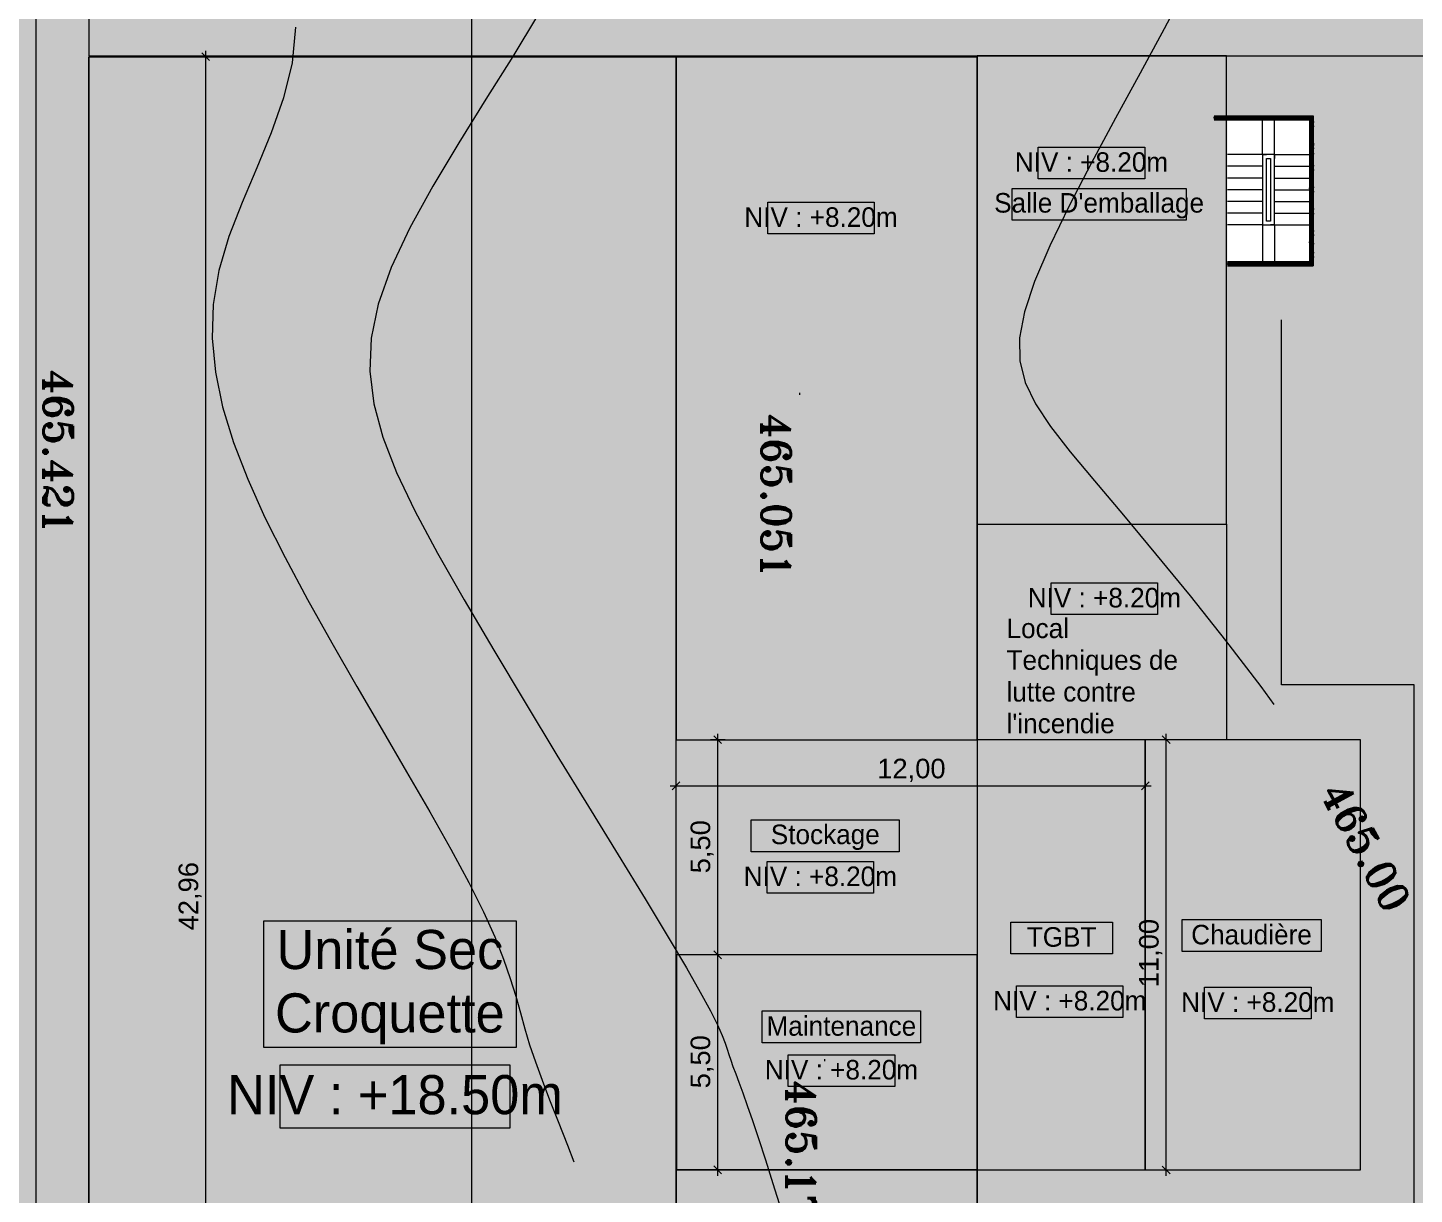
# Model space of a CAD drawing. Header units: millimetres. Extents: x 132836 to 1862386, y -330276 to -143438.
# Drawn here: x 161297 to 196753, y -217516 to -187693 of the extents above; entities that cross this region are included whole.
import ezdxf

# ---------------------------------------------------------------- set-up
doc = ezdxf.new("R2010")
doc.units = ezdxf.units.MM
doc.header["$MEASUREMENT"] = 0
doc.linetypes.add('Wipeout_Contour', pattern=[1000, 0, -1000])
for name, color, linetype in [('ASSIETTE', 7, 'Continuous'), ('Cotations - 1_100', 7, 'Continuous'), ('Hachure', 7, 'Continuous'), ('Marques - Coupes', 7, 'Continuous'), ('Nouveau_CN_01_00', 7, 'Continuous'), ('Nouveau_CN_02_00', 7, 'Continuous'), ('Nouveau_Cotation Courbes de niveau', 7, 'Continuous'), ('Nouveau_TopoAlt', 7, 'Continuous'), ('Nouveau_TopoJIS', 7, 'Continuous'), ('Sols_ Dalles', 7, 'Continuous'), ('Structure - Murs extérieurs', 7, 'Continuous')]:
    doc.layers.add(name, color=color, linetype=linetype)
doc.styles.add('STYLE_GENERE_1', font='')
doc.styles.add('STYLE_GENERE_2', font='')
doc.styles.add('STYLE_GENERE_5', font='romant.shx')
doc.styles.get('STYLE_GENERE_1').set_extended_font_data('Agency FB')
doc.styles.get('STYLE_GENERE_2').set_extended_font_data('Arial')
doc.dimstyles.new('STYLE_GENERE__1', dxfattribs={"dimtxt": 500, "dimasz": 190, "dimexe": 0.18, "dimexo": 0.0625, "dimgap": 0, "dimtad": 1, "dimtih": 1, "dimtoh": 1, "dimlfac": 0.001, "dimzin": 0, "dimdsep": 46, "dimtxsty": 'STYLE_GENERE_2', "dimblk": 'ARROWHEAD_6', "dimblk1": 'ARROWHEAD_6', "dimblk2": 'ARROWHEAD_6', "dimcen": 0.09, "dimse1": 1, "dimse2": 1, "dimclrd": 5, "dimclre": 5, "dimclrt": 5, "dimazin": 0, "dimtfac": 1, "dimtdec": 4, "dimtmove": 0, "dimatfit": 3, "dimfxl": 0, "dimtolj": 1, "dimtzin": 0, "dimarcsym": 0})
doc.dimstyles.new('STYLE_GENERE__2', dxfattribs={"dimtxt": 500, "dimasz": 190, "dimexe": 0.18, "dimexo": 0.0625, "dimgap": 0, "dimtad": 1, "dimlfac": 0.001, "dimzin": 0, "dimdsep": 46, "dimtxsty": 'STYLE_GENERE_2', "dimblk": 'ARROWHEAD_6', "dimblk1": 'ARROWHEAD_6', "dimblk2": 'ARROWHEAD_6', "dimcen": 0.09, "dimse1": 1, "dimse2": 1, "dimclrd": 5, "dimclre": 5, "dimclrt": 5, "dimazin": 0, "dimtfac": 1, "dimtdec": 4, "dimtmove": 0, "dimatfit": 3, "dimfxl": 0, "dimtolj": 1, "dimtzin": 0, "dimarcsym": 0})
pattern_1 = [(45, (0, 175), (-55.68466, 55.68466), [0, -52.5, 0, -78.75]), (110, (175, 175), (74.000794, 26.934086), [0, -38.5, 0, -66.5])]
pattern_2 = [(45, (0, 0), (-7.0710678, 7.0710678), [])]

# ---------------------------------------------------------------- blocks, each defined once
blk = doc.blocks.new('Mur_23_1', base_point=(194161, -190035))
at = {"color": 254, "linetype": 'Wipeout_Contour', "lineweight": 0, "ltscale": 814889.019809}
blk.add_wipeout([(194076, -190035), (194076, -190050), (194091, -190035)], dxfattribs=at).dxf.layer = 'Structure - Murs extérieurs'
at = {"color": 254, "linetype": 'Wipeout_Contour', "lineweight": 0, "ltscale": 822940.98862}
blk.add_wipeout([(194161, -193777), (194176, -193777), (194161, -193762)], dxfattribs=at).dxf.layer = 'Structure - Murs extérieurs'
at = {"layer": 'Structure - Murs extérieurs', "linetype": 'Continuous', "lineweight": 5, "true_color": 0x5f5f5f}
h = blk.add_hatch(dxfattribs=at)
h.set_pattern_fill('Enduit_0001', color=251, style=0, pattern_type=2)
h.set_pattern_definition(pattern_1)
h.paths.add_polyline_path([(194076, -190035), (194076, -190050), (194091, -190035)])
h = blk.add_hatch(dxfattribs=at)
h.set_pattern_fill('Enduit_0001', color=251, style=0, pattern_type=2)
h.set_pattern_definition(pattern_1)
h.paths.add_polyline_path([(194161, -193777), (194176, -193777), (194161, -193762)])
at = {"color": 254, "linetype": 'Wipeout_Contour', "lineweight": 0, "ltscale": 814892.893472}
blk.add_wipeout([(194161, -189950), (194161, -189965), (194176, -189950)], dxfattribs=at).dxf.layer = 'Structure - Murs extérieurs'
at = {"color": 254, "linetype": 'Wipeout_Contour', "lineweight": 0, "ltscale": 822580.364348}
blk.add_wipeout([(194076, -193692), (194091, -193692), (194076, -193677)], dxfattribs=at).dxf.layer = 'Structure - Murs extérieurs'
at = {"layer": 'Structure - Murs extérieurs', "linetype": 'Continuous', "lineweight": 5, "true_color": 0x5f5f5f}
h = blk.add_hatch(dxfattribs=at)
h.set_pattern_fill('Enduit_0001', color=251, style=0, pattern_type=2)
h.set_pattern_definition(pattern_1)
h.paths.add_polyline_path([(194161, -189950), (194161, -189965), (194176, -189950)])
h = blk.add_hatch(dxfattribs=at)
h.set_pattern_fill('Enduit_0001', color=251, style=0, pattern_type=2)
h.set_pattern_definition(pattern_1)
h.paths.add_polyline_path([(194076, -193692), (194091, -193692), (194076, -193677)])
at = {"color": 254, "linetype": 'Wipeout_Contour', "lineweight": 0, "ltscale": 814852.056769}
blk.add_wipeout([(194091, -189965), (194091, -190035), (194161, -189965)], dxfattribs=at).dxf.layer = 'Structure - Murs extérieurs'
at = {"color": 254, "linetype": 'Wipeout_Contour', "lineweight": 0, "ltscale": 822760.640787}
blk.add_wipeout([(194091, -193762), (194161, -193762), (194091, -193692)], dxfattribs=at).dxf.layer = 'Structure - Murs extérieurs'
at = {"layer": 'Structure - Murs extérieurs', "linetype": 'Continuous', "lineweight": 5, "true_color": 0x5f5f5f}
h = blk.add_hatch(dxfattribs=at)
h.set_pattern_fill('Briques_terre_cuite__int_97', color=251, style=0, pattern_type=2)
h.set_pattern_definition(pattern_2)
h.paths.add_polyline_path([(194091, -189965), (194091, -190035), (194161, -189965)])
h = blk.add_hatch(dxfattribs=at)
h.set_pattern_fill('Briques_terre_cuite__int_97', color=251, style=0, pattern_type=2)
h.set_pattern_definition(pattern_2)
h.paths.add_polyline_path([(194091, -193762), (194161, -193762), (194091, -193692)])
at = {"color": 254, "linetype": 'Wipeout_Contour', "lineweight": 0, "ltscale": 822939.596253}
blk.add_wipeout([(194161, -193762), (194176, -193777), (194176, -193762)], dxfattribs=at).dxf.layer = 'Structure - Murs extérieurs'
at = {"layer": 'Structure - Murs extérieurs', "linetype": 'Continuous', "lineweight": 5, "true_color": 0x5f5f5f}
h = blk.add_hatch(dxfattribs=at)
h.set_pattern_fill('Enduit_0001', color=251, style=0, pattern_type=2)
h.set_pattern_definition(pattern_1)
h.paths.add_polyline_path([(194161, -193762), (194176, -193777), (194176, -193762)])
at = {"color": 254, "linetype": 'Wipeout_Contour', "lineweight": 0, "ltscale": 1091895.757030172}
blk.add_wipeout([(194161, -189965), (194161, -193762), (194176, -193762), (194176, -189965)], dxfattribs=at).dxf.layer = 'Structure - Murs extérieurs'
at = {"layer": 'Structure - Murs extérieurs', "linetype": 'Continuous', "lineweight": 5, "true_color": 0x5f5f5f}
h = blk.add_hatch(dxfattribs=at)
h.set_pattern_fill('Enduit_0001', color=251, style=0, pattern_type=2)
h.set_pattern_definition(pattern_1)
h.paths.add_polyline_path([(194161, -189965), (194161, -193762), (194176, -193762), (194176, -189965)])
at = {"color": 254, "linetype": 'Wipeout_Contour', "lineweight": 0, "ltscale": 814914.089898}
blk.add_wipeout([(194161, -189965), (194176, -189965), (194176, -189950)], dxfattribs=at).dxf.layer = 'Structure - Murs extérieurs'
at = {"color": 254, "linetype": 'Wipeout_Contour', "lineweight": 0, "ltscale": 822578.971991}
blk.add_wipeout([(194076, -193677), (194091, -193692), (194091, -193677)], dxfattribs=at).dxf.layer = 'Structure - Murs extérieurs'
at = {"layer": 'Structure - Murs extérieurs', "linetype": 'Continuous', "lineweight": 5, "true_color": 0x5f5f5f}
h = blk.add_hatch(dxfattribs=at)
h.set_pattern_fill('Enduit_0001', color=251, style=0, pattern_type=2)
h.set_pattern_definition(pattern_1)
h.paths.add_polyline_path([(194161, -189965), (194176, -189965), (194176, -189950)])
h = blk.add_hatch(dxfattribs=at)
h.set_pattern_fill('Enduit_0001', color=251, style=0, pattern_type=2)
h.set_pattern_definition(pattern_1)
h.paths.add_polyline_path([(194076, -193677), (194091, -193692), (194091, -193677)])
at = {"color": 254, "linetype": 'Wipeout_Contour', "lineweight": 0, "ltscale": 1091652.763109705}
blk.add_wipeout([(194076, -190050), (194076, -193677), (194091, -193677), (194091, -190050)], dxfattribs=at).dxf.layer = 'Structure - Murs extérieurs'
at = {"layer": 'Structure - Murs extérieurs', "linetype": 'Continuous', "lineweight": 5, "true_color": 0x5f5f5f}
h = blk.add_hatch(dxfattribs=at)
h.set_pattern_fill('Enduit_0001', color=251, style=0, pattern_type=2)
h.set_pattern_definition(pattern_1)
h.paths.add_polyline_path([(194076, -190050), (194076, -193677), (194091, -193677), (194091, -190050)])
at = {"color": 254, "linetype": 'Wipeout_Contour', "lineweight": 0, "ltscale": 814910.216962}
blk.add_wipeout([(194076, -190050), (194091, -190050), (194091, -190035)], dxfattribs=at).dxf.layer = 'Structure - Murs extérieurs'
at = {"color": 254, "linetype": 'Wipeout_Contour', "lineweight": 0, "ltscale": 822759.328542}
blk.add_wipeout([(194091, -193692), (194161, -193762), (194161, -193692)], dxfattribs=at).dxf.layer = 'Structure - Murs extérieurs'
at = {"layer": 'Structure - Murs extérieurs', "linetype": 'Continuous', "lineweight": 5, "true_color": 0x5f5f5f}
h = blk.add_hatch(dxfattribs=at)
h.set_pattern_fill('Enduit_0001', color=251, style=0, pattern_type=2)
h.set_pattern_definition(pattern_1)
h.paths.add_polyline_path([(194076, -190050), (194091, -190050), (194091, -190035)])
h = blk.add_hatch(dxfattribs=at)
h.set_pattern_fill('Briques_terre_cuite__int_97', color=251, style=0, pattern_type=2)
h.set_pattern_definition(pattern_2)
h.paths.add_polyline_path([(194091, -193692), (194161, -193762), (194161, -193692)])
at = {"color": 254, "linetype": 'Wipeout_Contour', "lineweight": 0, "ltscale": 1091773.8754733}
blk.add_wipeout([(194091, -190035), (194091, -193692), (194161, -193692), (194161, -190035)], dxfattribs=at).dxf.layer = 'Structure - Murs extérieurs'
at = {"layer": 'Structure - Murs extérieurs', "linetype": 'Continuous', "lineweight": 5, "true_color": 0x5f5f5f}
h = blk.add_hatch(dxfattribs=at)
h.set_pattern_fill('Briques_terre_cuite__int_97', color=251, style=0, pattern_type=2)
h.set_pattern_definition(pattern_2)
h.paths.add_polyline_path([(194091, -190035), (194091, -193692), (194161, -193692), (194161, -190035)])
at = {"layer": 'Structure - Murs extérieurs', "color": 7, "linetype": 'Continuous', "lineweight": 5}
for p, q in [((194076, -193692), (194091, -193692)), ((194091, -193762), (194161, -193762)), ((194161, -193762), (194161, -193692))]:
    blk.add_line(p, q, dxfattribs=at)
at = {"layer": 'Structure - Murs extérieurs', "color": 7, "linetype": 'Continuous', "lineweight": 5, "flags": 128}
blk.add_lwpolyline([(194176, -193777), (194161, -193777)], dxfattribs=at)
at = {"color": 254, "linetype": 'Wipeout_Contour', "lineweight": 0, "ltscale": 814951.030819}
blk.add_wipeout([(194091, -190035), (194161, -190035), (194161, -189965)], dxfattribs=at).dxf.layer = 'Structure - Murs extérieurs'
at = {"layer": 'Structure - Murs extérieurs', "linetype": 'Continuous', "lineweight": 5, "true_color": 0x5f5f5f}
h = blk.add_hatch(dxfattribs=at)
h.set_pattern_fill('Briques_terre_cuite__int_97', color=251, style=0, pattern_type=2)
h.set_pattern_definition(pattern_2)
h.paths.add_polyline_path([(194091, -190035), (194161, -190035), (194161, -189965)])
at = {"layer": 'Structure - Murs extérieurs', "color": 7, "linetype": 'Continuous', "lineweight": 5}
for p, q in [((194091, -190035), (194076, -190035)), ((194161, -189965), (194091, -189965)), ((194091, -190035), (194091, -193692)), ((194161, -190035), (194161, -189965)), ((194161, -193692), (194161, -190035))]:
    blk.add_line(p, q, dxfattribs=at)
at = {"layer": 'Structure - Murs extérieurs', "color": 7, "linetype": 'Continuous', "lineweight": 5, "flags": 128}
for points in [[(194176, -189950), (194161, -189950)], [(194176, -193777), (194176, -189950)], [(194076, -190050), (194076, -193677)]]:
    blk.add_lwpolyline(points, dxfattribs=at)
blk = doc.blocks.new('Mur_24_1', base_point=(192876, -192735))
at = {"color": 254, "linetype": 'Wipeout_Contour', "lineweight": 0, "ltscale": 814408.514241}
blk.add_wipeout([(192976, -190935), (192876, -190935), (192976, -191035)], dxfattribs=at)
at = {"color": 254, "linetype": 'Wipeout_Contour', "lineweight": 0, "ltscale": 818075.579297}
blk.add_wipeout([(192976, -192635), (192876, -192735), (192976, -192735)], dxfattribs=at)
at = {"color": 254, "linetype": 'Wipeout_Contour', "lineweight": 0, "ltscale": 814409.213455}
blk.add_wipeout([(192976, -191035), (192876, -190935), (192876, -191035)], dxfattribs=at)
at = {"color": 254, "linetype": 'Wipeout_Contour', "lineweight": 0, "ltscale": 1088275.510646168}
blk.add_wipeout([(192976, -192635), (192976, -191035), (192876, -191035), (192876, -192635)], dxfattribs=at)
at = {"color": 7, "linetype": 'Continuous', "lineweight": 5, "flags": 128}
blk.add_lwpolyline([(192876, -190935), (192976, -190935)], dxfattribs=at)
at = {"color": 254, "linetype": 'Wipeout_Contour', "lineweight": 0, "ltscale": 817934.158853}
blk.add_wipeout([(192876, -192635), (192876, -192735), (192976, -192635)], dxfattribs=at)
at = {"color": 7, "linetype": 'Continuous', "lineweight": 5, "flags": 128}
for points in [[(192876, -190935), (192876, -192735)], [(192976, -192635), (192976, -191035)], [(192876, -192735), (192976, -192735)]]:
    blk.add_lwpolyline(points, dxfattribs=at)
blk = doc.blocks.new('Mur_25_1', base_point=(192876, -190935))
at = {"color": 254, "linetype": 'Wipeout_Contour', "lineweight": 0, "ltscale": 814906.09161}
blk.add_wipeout([(193076, -191035), (193176, -191035), (193176, -190935)], dxfattribs=at)
at = {"color": 254, "linetype": 'Wipeout_Contour', "lineweight": 0, "ltscale": 814764.680333}
blk.add_wipeout([(193076, -191035), (193176, -190935), (193076, -190935)], dxfattribs=at)
at = {"color": 254, "linetype": 'Wipeout_Contour', "lineweight": 0, "ltscale": 1086162.796903385}
blk.add_wipeout([(192976, -191035), (193076, -191035), (193076, -190935), (192976, -190935)], dxfattribs=at)
at = {"color": 7, "linetype": 'Continuous', "lineweight": 5, "flags": 128}
for points in [[(193176, -190935), (192976, -190935)], [(192976, -191035), (193076, -191035)], [(193176, -190935), (193176, -191035)]]:
    blk.add_lwpolyline(points, dxfattribs=at)
blk = doc.blocks.new('Mur_26_1', base_point=(193176, -190935))
at = {"color": 254, "linetype": 'Wipeout_Contour', "lineweight": 0, "ltscale": 818430.125117}
blk.add_wipeout([(193076, -192735), (193176, -192735), (193076, -192635)], dxfattribs=at)
at = {"color": 254, "linetype": 'Wipeout_Contour', "lineweight": 0, "ltscale": 818428.87254}
blk.add_wipeout([(193176, -192635), (193076, -192635), (193176, -192735)], dxfattribs=at)
at = {"color": 254, "linetype": 'Wipeout_Contour', "lineweight": 0, "ltscale": 1088842.945043504}
blk.add_wipeout([(193076, -191035), (193076, -192635), (193176, -192635), (193176, -191035)], dxfattribs=at)
at = {"color": 7, "linetype": 'Continuous', "lineweight": 5, "flags": 128}
for points in [[(193076, -191035), (193076, -192635)], [(193176, -192735), (193176, -191035)], [(193176, -192735), (193076, -192735)]]:
    blk.add_lwpolyline(points, dxfattribs=at)
blk = doc.blocks.new('Mur_27_1', base_point=(193176, -192735))
at = {"color": 254, "linetype": 'Wipeout_Contour', "lineweight": 0, "ltscale": 1090956.208789616}
blk.add_wipeout([(193076, -192635), (192976, -192635), (192976, -192735), (193076, -192735)], dxfattribs=at)
at = {"color": 7, "linetype": 'Continuous', "lineweight": 5, "flags": 128}
for points in [[(193076, -192635), (192976, -192635)], [(192976, -192735), (193076, -192735)]]:
    blk.add_lwpolyline(points, dxfattribs=at)
blk = doc.blocks.new('Mur_28_1', base_point=(194161, -193762))
at = {"color": 254, "linetype": 'Wipeout_Contour', "lineweight": 0, "ltscale": 1094148.048700885}
blk.add_wipeout([(194161, -193762), (191976, -193762), (191976, -193777), (194161, -193777)], dxfattribs=at).dxf.layer = 'Structure - Murs extérieurs'
at = {"layer": 'Structure - Murs extérieurs', "linetype": 'Continuous', "lineweight": 5, "true_color": 0x5f5f5f}
h = blk.add_hatch(dxfattribs=at)
h.set_pattern_fill('Enduit_0001', color=251, style=0, pattern_type=2)
h.set_pattern_definition(pattern_1)
h.paths.add_polyline_path([(194161, -193762), (191976, -193762), (191976, -193777), (194161, -193777)])
at = {"color": 254, "linetype": 'Wipeout_Contour', "lineweight": 0, "ltscale": 1093786.879894005}
blk.add_wipeout([(194076, -193677), (191976, -193677), (191976, -193692), (194076, -193692)], dxfattribs=at).dxf.layer = 'Structure - Murs extérieurs'
at = {"layer": 'Structure - Murs extérieurs', "linetype": 'Continuous', "lineweight": 5, "true_color": 0x5f5f5f}
h = blk.add_hatch(dxfattribs=at)
h.set_pattern_fill('Enduit_0001', color=251, style=0, pattern_type=2)
h.set_pattern_definition(pattern_1)
h.paths.add_polyline_path([(194076, -193677), (191976, -193677), (191976, -193692), (194076, -193692)])
at = {"color": 254, "linetype": 'Wipeout_Contour', "lineweight": 0, "ltscale": 1093928.53654035}
blk.add_wipeout([(194091, -193692), (191976, -193692), (191976, -193762), (194091, -193762)], dxfattribs=at).dxf.layer = 'Structure - Murs extérieurs'
at = {"layer": 'Structure - Murs extérieurs', "linetype": 'Continuous', "lineweight": 5, "true_color": 0x5f5f5f}
h = blk.add_hatch(dxfattribs=at)
h.set_pattern_fill('Briques_terre_cuite__int_97', color=251, style=0, pattern_type=2)
h.set_pattern_definition(pattern_2)
h.paths.add_polyline_path([(194091, -193692), (191976, -193692), (191976, -193762), (194091, -193762)])
at = {"layer": 'Structure - Murs extérieurs', "color": 7, "linetype": 'Continuous', "lineweight": 5}
for p, q in [((194076, -193692), (191976, -193692)), ((191976, -193762), (194091, -193762)), ((194076, -193692), (194091, -193692)), ((194091, -193762), (194161, -193762))]:
    blk.add_line(p, q, dxfattribs=at)
at = {"layer": 'Structure - Murs extérieurs', "color": 7, "linetype": 'Continuous', "lineweight": 5, "flags": 128}
for points in [[(194076, -193677), (191976, -193677)], [(191976, -193777), (194161, -193777)]]:
    blk.add_lwpolyline(points, dxfattribs=at)
blk = doc.blocks.new('Mur_29_1', base_point=(194161, -190035))
at = {"color": 254, "linetype": 'Wipeout_Contour', "lineweight": 0, "ltscale": 1083031.546332889}
blk.add_wipeout([(194076, -190035), (191633, -190035), (191633, -190050), (194076, -190050)], dxfattribs=at).dxf.layer = 'Structure - Murs extérieurs'
at = {"layer": 'Structure - Murs extérieurs', "linetype": 'Continuous', "lineweight": 5, "true_color": 0x5f5f5f}
h = blk.add_hatch(dxfattribs=at)
h.set_pattern_fill('Enduit_0001', color=251, style=0, pattern_type=2)
h.set_pattern_definition(pattern_1)
h.paths.add_polyline_path([(194076, -190035), (191633, -190035), (191633, -190050), (194076, -190050)])
at = {"color": 254, "linetype": 'Wipeout_Contour', "lineweight": 0, "ltscale": 1082914.431420551}
blk.add_wipeout([(194161, -189950), (191633, -189950), (191633, -189965), (194161, -189965)], dxfattribs=at).dxf.layer = 'Structure - Murs extérieurs'
at = {"layer": 'Structure - Murs extérieurs', "linetype": 'Continuous', "lineweight": 5, "true_color": 0x5f5f5f}
h = blk.add_hatch(dxfattribs=at)
h.set_pattern_fill('Enduit_0001', color=251, style=0, pattern_type=2)
h.set_pattern_definition(pattern_1)
h.paths.add_polyline_path([(194161, -189950), (191633, -189950), (191633, -189965), (194161, -189965)])
at = {"color": 254, "linetype": 'Wipeout_Contour', "lineweight": 0, "ltscale": 1082933.672402706}
blk.add_wipeout([(194091, -189965), (191633, -189965), (191633, -190035), (194091, -190035)], dxfattribs=at).dxf.layer = 'Structure - Murs extérieurs'
at = {"layer": 'Structure - Murs extérieurs', "linetype": 'Continuous', "lineweight": 5, "true_color": 0x5f5f5f}
h = blk.add_hatch(dxfattribs=at)
h.set_pattern_fill('Briques_terre_cuite__int_97', color=251, style=0, pattern_type=2)
h.set_pattern_definition(pattern_2)
h.paths.add_polyline_path([(194091, -189965), (191633, -189965), (191633, -190035), (194091, -190035)])
at = {"layer": 'Structure - Murs extérieurs', "color": 7, "linetype": 'Continuous', "lineweight": 5}
for p, q in [((194091, -189965), (191633, -189965)), ((191633, -190035), (194076, -190035)), ((194091, -190035), (194076, -190035)), ((194161, -189965), (194091, -189965))]:
    blk.add_line(p, q, dxfattribs=at)
at = {"layer": 'Structure - Murs extérieurs', "color": 7, "linetype": 'Continuous', "lineweight": 5, "flags": 128}
for points in [[(194161, -189950), (191633, -189950)], [(191633, -190050), (194076, -190050)]]:
    blk.add_lwpolyline(points, dxfattribs=at)
blk = doc.blocks.new('*D95')
at = {"layer": 'Cotations - 1_100', "color": 5, "linetype": 'Continuous', "lineweight": 5}
for p, q in [((166036, -188434), (165661, -188434)), ((165949, -188534), (165749, -188334)), ((165849, -188434), (165849, -188284)), ((165849, -231396), (165849, -188434)), ((166036, -231396), (165661, -231396)), ((165749, -231296), (165949, -231496)), ((165849, -231546), (165849, -231396))]:
    blk.add_line(p, q, dxfattribs=at)
at = {"layer": 'Cotations - 1_100', "color": 5, "lineweight": 5, "insert": (165749, -210770), "char_height": 500, "attachment_point": 7, "rotation": 90, "style": 'STYLE_GENERE_2'}
blk.add_mtext('\\A1;{\\pql;\\fArial|b0|i0|c0|p38;42,96}', dxfattribs=at)
blk = doc.blocks.new('ARROWHEAD_6')
at = {"color": 0, "linetype": 'Continuous', "lineweight": 0}
for p, q in [((0, 0), (-1, 0)), ((-0.5, -0.5), (0.5, 0.5))]:
    blk.add_line(p, q, dxfattribs=at)
blk = doc.blocks.new('*D96')
at = {"layer": 'Cotations - 1_100', "color": 5, "linetype": 'Continuous', "lineweight": 5}
for p, q in [((177976, -206975), (177776, -207175)), ((177876, -207262), (177876, -206887)), ((189776, -207175), (189976, -206975)), ((189876, -207262), (189876, -206887)), ((177726, -207075), (177876, -207075)), ((177876, -207075), (189876, -207075)), ((189876, -207075), (190026, -207075))]:
    blk.add_line(p, q, dxfattribs=at)
at = {"layer": 'Cotations - 1_100', "color": 5, "lineweight": 5, "insert": (183021, -206975), "char_height": 500, "attachment_point": 7, "style": 'STYLE_GENERE_2'}
blk.add_mtext('\\A1;{\\pql;\\fArial|b0|i0|c0|p38;12,00}', dxfattribs=at)
blk = doc.blocks.new('*D97')
at = {"layer": 'Cotations - 1_100', "color": 5, "linetype": 'Continuous', "lineweight": 5}
for p, q in [((190596, -205896), (190221, -205896)), ((190509, -205996), (190309, -205796)), ((190409, -205896), (190409, -205746)), ((190409, -216896), (190409, -205896)), ((190596, -216896), (190221, -216896)), ((190309, -216796), (190509, -216996)), ((190409, -217046), (190409, -216896))]:
    blk.add_line(p, q, dxfattribs=at)
at = {"layer": 'Cotations - 1_100', "color": 5, "lineweight": 5, "insert": (190309, -212225), "char_height": 500, "attachment_point": 7, "rotation": 90, "style": 'STYLE_GENERE_2'}
blk.add_mtext('\\A1;{\\pql;\\fArial|b0|i0|c0|p38;11,00}', dxfattribs=at)
blk = doc.blocks.new('*D98')
at = {"layer": 'Cotations - 1_100', "color": 5, "linetype": 'Continuous', "lineweight": 5}
for p, q in [((178842, -211296), (179042, -211496)), ((179129, -211396), (178754, -211396)), ((178942, -216891), (178942, -211396)), ((179129, -216891), (178754, -216891)), ((178842, -216791), (179042, -216991)), ((178942, -217041), (178942, -216891))]:
    blk.add_line(p, q, dxfattribs=at)
at = {"layer": 'Cotations - 1_100', "color": 5, "lineweight": 5, "insert": (178842, -214808), "char_height": 500, "attachment_point": 7, "rotation": 90, "style": 'STYLE_GENERE_2'}
blk.add_mtext('\\A1;{\\pql;\\fArial|b0|i0|c0|p38;5,50}', dxfattribs=at)
blk = doc.blocks.new('*D99')
at = {"layer": 'Cotations - 1_100', "color": 5, "linetype": 'Continuous', "lineweight": 5}
for p, q in [((179129, -205896), (178754, -205896)), ((179042, -205996), (178842, -205796)), ((178942, -205896), (178942, -205746)), ((178942, -211396), (178942, -205896)), ((178842, -211296), (179042, -211496)), ((179129, -211396), (178754, -211396))]:
    blk.add_line(p, q, dxfattribs=at)
at = {"layer": 'Cotations - 1_100', "color": 5, "lineweight": 5, "insert": (178842, -209311), "char_height": 500, "attachment_point": 7, "rotation": 90, "style": 'STYLE_GENERE_2'}
blk.add_mtext('\\A1;{\\pql;\\fArial|b0|i0|c0|p38;5,50}', dxfattribs=at)
blk = doc.blocks.new('Plan de coupe_1_1', base_point=(172644, -165306))
at = {"layer": 'Marques - Coupes', "color": 7, "linetype": 'Continuous', "lineweight": 5}
blk.add_line((172644, -165556), (172644, -266659), dxfattribs=at)

msp = doc.modelspace()

# ---------------------------------------------------------------- hatches: boundary and pattern name
at = {"linetype": 'Continuous', "lineweight": 0, "true_color": 0x6f6f6f}
h = msp.add_hatch(color=8, dxfattribs=at)
h.paths.add_polyline_path([(141848.442, -275935.042), (141848.442, -295062.571), (269220.821, -293826.868), (269220.821, -270902.734), (268763.049, -270902.734), (254213.6, -271040.575), (254213.6, -163437.635), (153156.2, -163437.635), (153156.2, -271040.575), (153182.962, -271040.57), (153183.146, -272000.514, -0.409427364), (149183.681, -275935.042)])
h.paths.add_polyline_path([(158435.584, -260639.953), (155145.584, -260639.953), (155145.584, -248364.953), (155145.584, -243089.974), (155145.584, -242189.974), (158435.584, -242189.974)], flags=0)
h.paths.add_polyline_path([(196775.042, -260810.571), (196775.042, -222495.57), (186955.542, -222495.57), (186955.542, -218295.57), (196754.55, -218295.57), (196754.55, -208495.57), (196754.55, -204495.57), (193355.542, -204495.57), (193355.542, -201780.57), (193355.542, -195161.535), (195576.034, -195161.535), (195576.034, -189810.571), (217850.068, -189810.571), (217850.068, -262266.885), (245610.045, -262266.885), (245610.045, -253395.571), (245626.034, -253395.571), (246426.034, -253395.571), (247826.034, -253395.571), (247826.034, -248005.571), (247826.034, -246605.571), (245626.034, -246605.571), (245610.045, -246605.571), (245610.045, -171995.57), (212806.28, -171995.57), (161503.433, -171995.57), (161503.433, -193810.571), (161503.433, -230015.57), (161503.433, -260810.571)], flags=0)
h.paths.add_polyline_path([(162737.042, -269433.913, -0.09031866), (162858.773, -268727.623, -0.201448728), (163912.639, -267592.74, -0.104211445), (164718.006, -267415.055), (165317.979, -267409.371, -0.104044608), (166125.354, -267571.244, -0.238255457), (167284.257, -268953.318, -0.055188622), (167336.836, -269390.334), (167338.931, -269611.438), (167351.046, -270890.267), (167092.583, -271892.761, -0.267949192), (165370.083, -272909.124), (164770.11, -272914.808, -0.193717464), (163379.252, -272370.185, -0.070568756), (163028.663, -271931.262, -0.131652498), (162751.253, -270933.845)], flags=0)
h.paths.add_polyline_path([(173316.986, -273599.031), (173316.986, -273452.052), (173330.488, -267377.824, -0.380556701), (175316.986, -265609.826), (175394.714, -265609.826), (175394.714, -270609.826), (190394.714, -270609.826), (190394.714, -265609.826), (195356.191, -265609.826, -0.414213562), (196856.191, -267109.826), (196856.191, -273660.699, -0.345501612), (195137.285, -275433.432), (175327.752, -275599.002, -0.415791099)], flags=0)
h.paths.add_polyline_path([(205510.093, -271504.083, -0.134473934), (205230.948, -270484.937), (205230.948, -268984.937, -0.414213562), (207230.948, -266984.937), (207830.948, -266984.937, -0.414213562), (209830.948, -268984.937), (209830.948, -270484.937, -0.128820346), (209574.03, -271465.581, -0.270936291), (207830.948, -272484.937), (207230.948, -272484.937, -0.264979997)], flags=0)
h.paths.add_polyline_path([(217862.687, -273329.325), (217869.949, -267730.336, -0.098561509), (218100.718, -266943.721), (218117.681, -266951.545, -0.258849002), (219955.479, -265605.827), (219953.141, -265587.294), (220637.569, -265587.294), (220637.569, -265687.294), (220637.569, -270687.294), (250537.569, -270687.294), (250537.569, -265687.294), (252208.004, -265687.294), (254186.294, -265687.294), (254186.294, -267687.294), (254186.294, -271062.255, 0.001345761), (254186.323, -271073.021), (254197.209, -273095.233, -0.414213562), (252208.004, -275105.97), (243484.534, -275105.97, -0.005188955), (243431.438, -275116.103), (235447.992, -275196.191), (220071.012, -275253.24, -0.386553331), (217873.089, -273475.385, -0.025189219)], flags=0)
msp.add_hatch(color=8, dxfattribs=at).paths.add_polyline_path([(194176.034, -193761.535), (193355.542, -193761.535), (193355.542, -193776.535), (194176.034, -193776.535)])
at = {"linetype": 'Continuous', "lineweight": 0, "true_color": 0xa7a7a7}
msp.add_hatch(color=253, dxfattribs=at).paths.add_polyline_path([(152844.113, -211296.518, 1), (162844.113, -211296.518, 1)])
at = {"layer": 'Sols_ Dalles', "linetype": 'Continuous', "lineweight": 0, "true_color": 0x2e271c}
msp.add_hatch(color=250, dxfattribs=at).paths.add_polyline_path([(161503.433, -171995.57), (161503.433, -230015.57), (161503.433, -260810.571), (196775.042, -260810.571), (196775.042, -260795.571), (196775.042, -258649.982), (196775.042, -258010.558), (196775.042, -222495.57), (186955.542, -222495.57), (186955.542, -218295.57), (196754.55, -218295.57), (196754.55, -204495.57), (193355.542, -204495.57), (193355.542, -201780.57), (193355.542, -195161.535), (195576.034, -195161.535), (195576.034, -189810.571), (217805.542, -189810.571), (217805.542, -253395.57), (217805.542, -253415.571), (219205.542, -253415.571), (219205.542, -253395.57), (219205.542, -188410.571), (191955.542, -188410.571), (191955.542, -190035.076), (194140.476, -190023.061), (194160.967, -193749.52), (191976.034, -193761.535), (191955.542, -200380.57), (191955.542, -205895.57), (195354.55, -205895.57), (195354.55, -216895.57), (185555.542, -216895.57), (185555.542, -223895.57), (195354.55, -223895.57), (195354.55, -258649.982), (195354.55, -259410.571), (163990.222, -259410.571), (162860.681, -259410.571), (162860.681, -231415.57), (162860.681, -173395.57), (244226.034, -173395.57), (244226.034, -248005.571), (245626.034, -248005.571), (246426.034, -248005.571), (246426.034, -251817.03), (245610.045, -251817.03), (244211.034, -251817.03), (244211.034, -253395.571), (246426.034, -253395.571), (247826.034, -253395.571), (247826.034, -248005.571), (247826.034, -246605.571), (245626.034, -246605.571), (245626.034, -171995.57)])
at = {"layer": 'Sols_ Dalles', "linetype": 'Continuous', "lineweight": 0, "true_color": 0x003f1e}
msp.add_hatch(color=118, dxfattribs=at).paths.add_polyline_path([(162860.681, -188410.571), (191976.034, -188410.571), (219205.542, -188410.571), (219205.542, -173400.184), (162860.681, -173400.184)])
at = {"layer": 'Sols_ Dalles', "linetype": 'Continuous', "lineweight": 0, "true_color": 0x002a3f}
msp.add_hatch(color=158, dxfattribs=at).paths.add_polyline_path([(162860.681, -231395.57), (177875.542, -231395.57), (177875.542, -216895.57), (177875.542, -205895.57), (177875.542, -188433.997), (162860.681, -188433.997)])
at = {"layer": 'Sols_ Dalles', "linetype": 'Continuous', "lineweight": 0, "true_color": 0x00e9fb}
for points in [[(177875.542, -205895.57), (185576.034, -205895.57), (185576.034, -188433.997), (177875.542, -188433.997)], [(177875.542, -231395.57), (185576.034, -231395.57), (185576.034, -216895.57), (177875.542, -216895.57)]]:
    msp.add_hatch(color=4, dxfattribs=at).paths.add_polyline_path(points)
at = {"layer": 'Sols_ Dalles', "linetype": 'Continuous', "lineweight": 0, "true_color": 0x1d2128}
msp.add_hatch(color=250, dxfattribs=at).paths.add_polyline_path([(185576.034, -200380.57), (191976.034, -200380.57), (191976.034, -188410.571), (185576.034, -188410.571)])
at = {"layer": 'Sols_ Dalles', "linetype": 'Continuous', "lineweight": 0, "true_color": 0x01d4fc}
msp.add_hatch(color=140, dxfattribs=at).paths.add_polyline_path([(185576.034, -200380.57), (191955.542, -200380.57), (191955.542, -205895.57), (185576.034, -205895.57)])
at = {"layer": 'Sols_ Dalles', "linetype": 'Continuous', "lineweight": 0, "true_color": 0x343228}
msp.add_hatch(color=250, dxfattribs=at).paths.add_polyline_path([(177875.542, -205895.57), (185576.034, -205895.57), (185576.034, -211395.57), (177875.542, -211395.57)])
at = {"layer": 'Sols_ Dalles', "linetype": 'Continuous', "lineweight": 0, "true_color": 0x3f1a33}
msp.add_hatch(color=249, dxfattribs=at).paths.add_polyline_path([(185576.034, -216895.57), (189875.542, -216895.57), (189875.542, -205895.57), (185576.034, -205895.57)])
at = {"layer": 'Sols_ Dalles', "linetype": 'Continuous', "lineweight": 0, "true_color": 0x3f0d1c}
msp.add_hatch(color=248, dxfattribs=at).paths.add_polyline_path([(189875.542, -216895.57), (195375.042, -216895.57), (195375.042, -205895.57), (189875.542, -205895.57)])
at = {"layer": 'Sols_ Dalles', "linetype": 'Continuous', "lineweight": 0, "true_color": 0x39252b}
msp.add_hatch(color=250, dxfattribs=at).paths.add_polyline_path([(185576.034, -211395.57), (177890.542, -211395.57), (177890.542, -216890.57), (185576.034, -216890.57)])

# ---------------------------------------------------------------- linework, layer by layer
at = {"layer": 'Hachure', "color": 7, "linetype": 'Continuous', "lineweight": 5, "flags": 128}
for points in [[(187138.41, -190744.534), (189860.005, -190744.534), (189860.005, -191555.349), (187138.41, -191555.349)], [(186468.12, -191801.061), (190921.144, -191801.061), (190921.144, -192611.876), (186468.12, -192611.876)], [(180221.745, -192151.547), (182943.341, -192151.547), (182943.341, -192962.362), (180221.745, -192962.362)], [(187467.743, -201881.888), (190189.339, -201881.888), (190189.339, -202692.703), (187467.743, -202692.703)], [(179799.312, -207947.066), (183584.722, -207947.066), (183584.722, -208757.881), (179799.312, -208757.881)], [(180204.624, -209004.635), (182926.22, -209004.635), (182926.22, -209815.45), (180204.624, -209815.45)], [(167330.95, -210522.34), (173783.995, -210522.34), (173783.995, -213765.585), (167330.95, -213765.585)], [(186440.458, -210556.768), (189032.563, -210556.768), (189032.563, -211367.583), (186440.458, -211367.583)], [(190814.487, -210495.535), (194369.175, -210495.535), (194369.175, -211306.35), (190814.487, -211306.35)], [(186583.395, -212183.632), (189304.991, -212183.632), (189304.991, -212994.447), (186583.395, -212994.447)], [(191392.326, -212220.063), (194113.921, -212220.063), (194113.921, -213030.878), (191392.326, -213030.878)], [(180079.627, -212830.889), (184127.646, -212830.889), (184127.646, -213641.704), (180079.627, -213641.704)], [(180744.846, -213949.741), (183466.441, -213949.741), (183466.441, -214760.556), (180744.846, -214760.556)], [(167751.518, -214204.908), (173625.732, -214204.908), (173625.732, -215826.531), (167751.518, -215826.531)]]:
    msp.add_lwpolyline(points, close=True, dxfattribs=at)
at = {"layer": 'Nouveau_CN_01_00', "color": 8, "linetype": 'Continuous', "lineweight": 5, "flags": 128}
msp.add_lwpolyline([(174333.069, -187380.985), (173699.402, -188428.644), (173014.272, -189522.067), (172319.161, -190634.728), (171655.552, -191740.1), (171064.927, -192811.659), (170588.771, -193822.876), (170260.561, -194756.147), (170081.758, -195629.54), (170045.818, -196470.046), (170146.197, -197304.652), (170376.352, -198160.349), (170729.737, -199064.126), (171199.81, -200042.971), (171780.026, -201123.874), (172460.073, -202322.604), (173214.564, -203610.05), (174014.346, -204945.878), (174830.262, -206289.759), (175633.16, -207601.359), (176393.883, -208840.347), (177083.277, -209966.392), (177672.188, -210939.16), (178139.193, -211729.226), (178493.799, -212350.782), (178753.242, -212828.924), (178934.763, -213188.751), (179055.598, -213455.358), (179132.987, -213653.843), (179184.168, -213809.304), (179226.378, -213946.838), (179274.272, -214088.959), (179332.159, -214247.861), (179401.767, -214433.153), (179484.821, -214654.445), (179583.046, -214921.348), (179698.169, -215243.472), (179831.916, -215630.428), (179986.011, -216091.825), (180161.231, -216633.335), (180354.544, -217244.868), (180561.969, -217912.396)], dxfattribs=at)
at = {"layer": 'Nouveau_CN_02_00', "color": 8, "linetype": 'Continuous', "lineweight": 5, "flags": 128}
msp.add_lwpolyline([(168146.63, -187682.394), (168062.619, -188587.79), (167840.343, -189488.451), (167523.497, -190383.869), (167155.775, -191273.534), (166780.873, -192156.938), (166442.484, -193033.57), (166184.304, -193902.922), (166041.487, -194765.856), (166015.028, -195628.723), (166097.383, -196499.245), (166281.005, -197385.144), (166558.352, -198294.142), (166921.876, -199233.962), (167364.034, -200212.325), (167877.281, -201236.954), (168452.004, -202310.731), (169070.322, -203417.177), (169712.285, -204534.973), (170357.945, -205642.801), (170987.353, -206719.342), (171580.559, -207743.278), (172117.614, -208693.288), (172578.57, -209548.056), (172949.334, -210292.704), (173239.242, -210938.123), (173463.487, -211501.648), (173637.262, -212000.611), (173775.76, -212452.346), (173894.174, -212874.187), (174007.695, -213283.467), (174131.518, -213697.519), (174278.121, -214132.188), (174449.123, -214597.356), (174643.432, -215101.417), (174859.951, -215652.764), (175097.587, -216259.789), (175262.301, -216688.802)], dxfattribs=at)
at = {"layer": 'Nouveau_TopoJIS', "color": 8, "linetype": 'Continuous', "lineweight": 5}
for p, q in [((181031.911, -197024.51), (181031.911, -197074.51)), ((181671.911, -214066.51), (181671.911, -214116.51))]:
    msp.add_line(p, q, dxfattribs=at)
at = {"layer": 'Sols_ Dalles', "color": 250, "linetype": 'Continuous', "lineweight": 5, "true_color": 0x1f1f1f}
msp.add_lwpolyline([(245626.034, -246605.571), (245626.034, -171995.57), (161503.433, -171995.57), (161503.433, -230015.57), (161503.433, -260810.571), (196775.042, -260810.571), (196775.042, -260795.571), (196775.042, -258649.982), (196775.042, -258010.558), (196775.042, -222495.57), (186955.542, -222495.57), (186955.542, -218295.57), (196754.55, -218295.57), (196754.55, -204495.57), (193355.542, -204495.57), (193355.542, -201780.57), (193355.542, -195161.535)], dxfattribs=at)
for points in [[(162860.681, -188410.571), (191976.034, -188410.571), (219205.542, -188410.571), (219205.542, -173400.184), (162860.681, -173400.184)], [(162860.681, -188433.997), (185576.034, -188433.997), (185576.034, -231395.57), (162860.681, -231395.57)], [(185576.034, -200380.57), (191955.542, -200380.57), (191955.542, -188410.571), (185576.034, -188410.571)], [(185576.034, -216895.57), (195375.042, -216895.57), (195375.042, -205895.57), (185576.034, -205895.57)]]:
    msp.add_lwpolyline(points, close=True, dxfattribs=at)
at = {"layer": 'Sols_ Dalles', "color": 7, "linetype": 'Continuous', "lineweight": 5, "flags": 128}
for points in [[(162860.681, -231395.57), (177875.542, -231395.57), (177875.542, -216895.57), (177875.542, -205895.57), (177875.542, -188433.997), (162860.681, -188433.997)], [(177875.542, -205895.57), (185576.034, -205895.57), (185576.034, -188433.997), (177875.542, -188433.997)], [(185576.034, -200380.57), (191955.542, -200380.57), (191955.542, -205895.57), (185576.034, -205895.57)], [(177875.542, -205895.57), (185576.034, -205895.57), (185576.034, -211395.57), (177875.542, -211395.57)], [(185576.034, -216895.57), (189875.542, -216895.57), (189875.542, -205895.57), (185576.034, -205895.57)], [(189875.542, -216895.57), (195375.042, -216895.57), (195375.042, -205895.57), (189875.542, -205895.57)], [(185576.034, -211395.57), (177890.542, -211395.57), (177890.542, -216890.57), (185576.034, -216890.57)], [(177875.542, -231395.57), (185576.034, -231395.57), (185576.034, -216895.57), (177875.542, -216895.57)]]:
    msp.add_lwpolyline(points, close=True, dxfattribs=at)

# ---------------------------------------------------------------- block references
at = {"layer": 'Marques - Coupes', "color": 7, "lineweight": 5}
msp.add_blockref('Plan de coupe_1_1', (172643.741, -165305.968), dxfattribs=at)

# ---------------------------------------------------------------- texts
at = {"layer": 'Hachure', "color": 250, "linetype": 'Continuous', "lineweight": 5, "true_color": 0x1f1f1f, "attachment_point": 5, "style": 'STYLE_GENERE_1'}
for s, insert, char_height in [('\\A1;{\\pqc;\\fAgency FB|b0|i0|c0|p34;NIV : +\\fAgency FB|b0|i0|c0|p34;8.20\\fAgency FB|b0|i0|c0|p34;m}', (188499.207, -191130.318), 500), ("\\A1;{\\pqc;\\fAgency FB|b0|i0|c0|p34;S\\fAgency FB|b0|i0|c0|p34;alle \\fAgency FB|b0|i0|c0|p34;D\\fAgency FB|b0|i0|c0|p34;'emballage}", (188694.632, -192244.575), 500), ('\\A1;{\\pqc;\\fAgency FB|b0|i0|c0|p34;NIV : +\\fAgency FB|b0|i0|c0|p34;8.20\\fAgency FB|b0|i0|c0|p34;m}', (181582.543, -192537.331), 500), ('\\A1;{\\pqc;\\fAgency FB|b0|i0|c0|p34;NIV : +\\fAgency FB|b0|i0|c0|p34;8.20\\fAgency FB|b0|i0|c0|p34;m}', (188828.541, -202267.671), 500), ('\\A1;{\\pqc;\\fAgency FB|b0|i0|c0|p34;S\\fAgency FB|b0|i0|c0|p34;tockage}', (181692.017, -208390.579), 500), ('\\A1;{\\pqc;\\fAgency FB|b0|i0|c0|p34;NIV : +\\fAgency FB|b0|i0|c0|p34;8.20\\fAgency FB|b0|i0|c0|p34;m}', (181565.422, -209390.419), 500), ('\\A1;{\\pqc;\\fAgency FB|b0|i0|c0|p34;C\\fAgency FB|b0|i0|c0|p34;haudière}', (192591.831, -210881.643), 500), ('\\A1;{\\pqc;\\fAgency FB|b0|i0|c0|p34;TGBT}', (187736.51, -210941.903), 500), ('\\A1;{\\pqc;\\fAgency FB|b0|i0|c0|p34;NIV : +\\fAgency FB|b0|i0|c0|p34;8.20\\fAgency FB|b0|i0|c0|p34;m}', (187944.193, -212569.416), 500), ('\\A1;{\\pqc;\\fAgency FB|b0|i0|c0|p34;NIV : +\\fAgency FB|b0|i0|c0|p34;8.20\\fAgency FB|b0|i0|c0|p34;m}', (192753.124, -212605.847), 500), ('\\A1;{\\pqc;\\fAgency FB|b0|i0|c0|p34;M\\fAgency FB|b0|i0|c0|p34;aintenance}', (182103.636, -213216.998), 500), ('\\A1;{\\pqc;\\fAgency FB|b0|i0|c0|p34;NIV : +\\fAgency FB|b0|i0|c0|p34;8.20\\fAgency FB|b0|i0|c0|p34;m}', (182105.644, -214335.525), 500), ('\\A1;{\\pqc;\\fAgency FB|b0|i0|c0|p34;NIV : +18.\\fAgency FB|b0|i0|c0|p34;5\\fAgency FB|b0|i0|c0|p34;0m}', (170688.625, -214976.476), 1000)]:
    msp.add_mtext(s, dxfattribs=dict(at, insert=insert, char_height=char_height))
at = {"layer": 'Hachure', "color": 250, "linetype": 'Continuous', "lineweight": 5, "true_color": 0x1f1f1f, "style": 'STYLE_GENERE_1'}
for s, insert, char_height, width, attachment_point, line_spacing_factor in [("\\A1;{\\pql;\\fAgency FB|b0|i0|c0|p34;Local Techniques de lutte contre l'incendie}", (186326.597, -204267.08), 500, 4709.43703, 4, 0.97291), ('\\A1;{\\pqc;\\fAgency FB|b0|i0|c0|p34;Unité Sec Croquette}', (170557.473, -212220.178), 1000, 6453.04465, 5, 0.972106)]:
    msp.add_mtext(s, dxfattribs=dict(at, insert=insert, char_height=char_height, width=width, attachment_point=attachment_point, line_spacing_factor=line_spacing_factor))
at = {"layer": 'Nouveau_Cotation Courbes de niveau', "color": 253, "linetype": 'Continuous', "lineweight": 5, "true_color": 0x9f9f9f, "insert": (194670.749, -207062.483), "char_height": 750, "attachment_point": 4, "rotation": 298.3396881, "style": 'STYLE_GENERE_5'}
msp.add_mtext('\\A1;{\\pql;\\Fromant.shx;465.00}', dxfattribs=at)
at = {"layer": 'Nouveau_TopoAlt', "color": 253, "linetype": 'Continuous', "lineweight": 5, "true_color": 0x9f9f9f, "char_height": 750, "attachment_point": 1, "rotation": 270, "style": 'STYLE_GENERE_5'}
for s, insert in [('\\A1;{\\pql;\\Fromant.shx;465.421}', (162448.973, -196428.024)), ('\\A1;{\\pql;\\Fromant.shx;465.051}', (180813.723, -197553.01)), ('\\A1;{\\pql;\\Fromant.shx;465.176}', (181453.723, -214595.01))]:
    msp.add_mtext(s, dxfattribs=dict(at, insert=insert))

# ---------------------------------------------------------------- dimensions: what is measured, and where the dimension line sits
at = {"layer": 'Cotations - 1_100', "color": 5, "linetype": 'Continuous', "lineweight": 5}
for base, p1, p2, picture, middle in [((165848.852, -188433.997), (162860.681, -231395.57), (162860.681, -188433.997), '*D95', (165498.852, -209929.639)), ((178941.974, -205895.57), (177875.542, -211395.57), (177875.542, -205895.57), '*D99', (178591.974, -208661.303)), ((190408.994, -205895.57), (189875.542, -216895.57), (189875.542, -205895.57), '*D97', (190058.994, -211385.283)), ((178941.974477504, -211395.570107754), (177890.54197204, -216890.570107758), (177875.54197204, -211395.570107754), '*D98', (178591.974477504, -214158.80258771))]:
    dim = msp.add_linear_dim(base=base, p1=p1, p2=p2, angle=90, dimstyle='STYLE_GENERE__2', dxfattribs=at)
    dim.commit()
    dim.dimension.update_dxf_attribs({"geometry": picture, "text_midpoint": middle, "dimtype": 160, "text_rotation": 90})
dim = msp.add_linear_dim(base=(189875.542, -207074.998), p1=(177875.542, -205895.57), p2=(189875.542, -205895.57), dimstyle='STYLE_GENERE__1', dxfattribs=at)
dim.commit()
dim.dimension.update_dxf_attribs({"geometry": '*D96', "text_midpoint": (183860.687, -206724.998), "dimtype": 160})

# ---------------------------------------------------------------- next in the draw order: block references
at = {"color": 7, "lineweight": 5}
msp.add_blockref('Mur_24_1', (192876.034, -192735.076), dxfattribs=at)
at = {"layer": 'Structure - Murs extérieurs', "color": 211, "lineweight": 5, "true_color": 0xfe55ff}
msp.add_blockref('Mur_23_1', (194161.034, -190035.076), dxfattribs=at)

# ---------------------------------------------------------------- next in the draw order: linework, layer by layer
at = {"layer": 'ASSIETTE', "color": 7, "linetype": 'Continuous', "lineweight": 5}
for p, q in [((192876.034, -191235.076), (191976.034, -191235.076)), ((192876.034, -191535.076), (191976.034, -191535.076)), ((192876.034, -191835.076), (191976.034, -191835.076)), ((192876.034, -192135.076), (191976.034, -192135.076)), ((192876.034, -192435.076), (191976.034, -192435.076))]:
    msp.add_line(p, q, dxfattribs=at)

# ---------------------------------------------------------------- next in the draw order: block references
at = {"color": 7, "lineweight": 5}
msp.add_blockref('Mur_25_1', (192876.034, -190935.076), dxfattribs=at)
at = {"layer": 'Structure - Murs extérieurs', "color": 211, "lineweight": 5, "true_color": 0xfe55ff}
for name, p in [('Mur_29_1', (194161.034, -190035.076)), ('Mur_28_1', (194161.034, -193761.535))]:
    msp.add_blockref(name, p, dxfattribs=at)

# ---------------------------------------------------------------- next in the draw order: linework, layer by layer
at = {"layer": 'ASSIETTE', "color": 7, "linetype": 'Continuous', "lineweight": 5}
for q in [(192876.034, -190035.076), (191976.034, -190935.076)]:
    msp.add_line((192876.034, -190935.076), q, dxfattribs=at)

# ---------------------------------------------------------------- next in the draw order: block references
at = {"color": 7, "lineweight": 5}
msp.add_blockref('Mur_26_1', (193176.034, -190935.076), dxfattribs=at)

# ---------------------------------------------------------------- next in the draw order: linework, layer by layer
at = {"layer": 'ASSIETTE', "color": 7, "linetype": 'Continuous', "lineweight": 5}
for p, q in [((193176.034, -190935.076), (193176.034, -190035.076)), ((193176.034, -190935.076), (192876.034, -190935.076)), ((193176.034, -190935.076), (194076.034, -190935.076)), ((193176.034, -191235.076), (194076.034, -191235.076)), ((193176.034, -191535.076), (194076.034, -191535.076)), ((193176.034, -191835.076), (194076.034, -191835.076)), ((193176.034, -192135.076), (194076.034, -192135.076)), ((193176.034, -192435.076), (194076.034, -192435.076))]:
    msp.add_line(p, q, dxfattribs=at)

# ---------------------------------------------------------------- next in the draw order: block references
at = {"color": 7, "lineweight": 5}
msp.add_blockref('Mur_27_1', (193176.034, -192735.076), dxfattribs=at)

# ---------------------------------------------------------------- next in the draw order: linework, layer by layer
at = {"layer": 'ASSIETTE', "color": 7, "linetype": 'Continuous', "lineweight": 5}
for p, q in [((192876.034, -190935.076), (192876.034, -192735.076)), ((193176.034, -192735.076), (193176.034, -190935.076)), ((192876.034, -192735.076), (191976.034, -192735.076)), ((192876.034, -192735.076), (193176.034, -192735.076)), ((192876.034, -192735.076), (192876.034, -193676.535)), ((193176.034, -192735.076), (193176.034, -193676.535)), ((193176.034, -192735.076), (194076.034, -192735.076))]:
    msp.add_line(p, q, dxfattribs=at)
at = {"layer": 'Nouveau_CN_02_00', "color": 8, "linetype": 'Continuous', "lineweight": 5, "flags": 128}
msp.add_lwpolyline([(190924.318, -186647.536), (190357.065, -187722.554), (189743.536, -188853.621), (189114.121, -190007.246), (188499.207, -191149.941), (187929.185, -192248.217), (187434.444, -193268.585), (187045.371, -194177.555), (186786.881, -194953.085), (186661.979, -195618.917), (186668.196, -196210.238), (186803.06, -196762.237), (187064.103, -197310.102), (187448.855, -197889.022), (187954.844, -198534.184), (188579.601, -199280.776), (189316.095, -200154.149), (190139.045, -201140.303), (191018.611, -202215.4), (191924.952, -203355.601), (192828.226, -204537.069), (193160.936, -204995.364)], dxfattribs=at)

doc.saveas('drawing.dxf')
